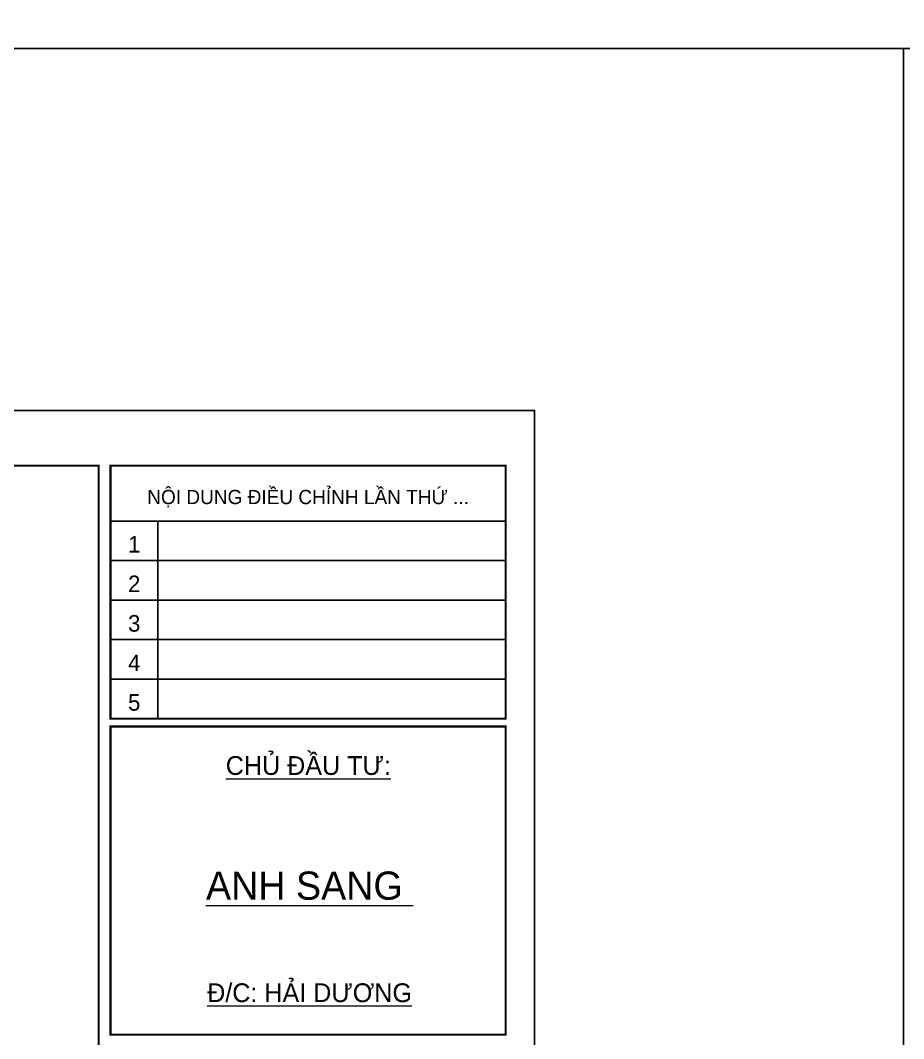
# Model space of a CAD drawing. Extents: x -2098986 to 943, y -1296280 to 73591.
# Drawn here: x -1825683 to -1818977, y -1148997 to -1141266 of the extents above; entities that cross this region are included whole.
import ezdxf
from ezdxf.enums import TextEntityAlignment as Align

# ---------------------------------------------------------------- set-up
doc = ezdxf.new("R2010")
doc.units = 0
doc.header["$LTSCALE"] = 150
doc.layers.get('Defpoints').update_dxf_attribs({"lineweight": 18})
for name, color, linetype, lineweight in [('05.Text', 253, 'Continuous', 18), ('11.Khung bo', 32, 'Continuous', 50), ('12.Khung', 36, 'Continuous', 25), ('KCVN-THAY', 7, 'Continuous', 25), ('LS-THAY', 7, 'Continuous', 20)]:
    doc.layers.add(name, color=color, linetype=linetype, lineweight=lineweight)
doc.layers.add('Tpl_Bound', color=1, linetype='Continuous', plot=False)
doc.styles.add('AVANT', font='')
doc.styles.add('VnAvantH', font='')
doc.styles.get('AVANT').set_extended_font_data('.VnAvant')
doc.styles.get('VnAvantH').set_extended_font_data('.VnAvantH')

# ---------------------------------------------------------------- blocks, each defined once
blk = doc.blocks.new('*U4')
at = {"layer": 'KCVN-THAY', "color": 140}
blk.add_lwpolyline([(214871.76, 86966.68), (215381.8, 86966.68), (215381.8, 86579.68), (214871.76, 86579.68)], close=True, dxfattribs=at)
blk = doc.blocks.new('100')
at = {"layer": '11.Khung bo', "const_width": 26.7}
for points in [[(1860913, -945240), (1860913, -916940), (1896063, -916940), (1896063, -945240)], [(1860913, -945240), (1860913, -916940), (1896063, -916940), (1896063, -945240)], [(1860913, -945240), (1860913, -916940), (1896063, -916940), (1896063, -945240)], [(1896213, -920140), (1896213, -916940), (1901213, -916940), (1901213, -920140)], [(1896213, -920140), (1896213, -916940), (1901213, -916940), (1901213, -920140)], [(1896213, -920140), (1896213, -916940), (1901213, -916940), (1901213, -920140)], [(1896213, -924140), (1901213, -924140), (1901213, -920240), (1896213, -920240)], [(1896213, -924140), (1901213, -924140), (1901213, -920240), (1896213, -920240)], [(1896213, -924140), (1901213, -924140), (1901213, -920240), (1896213, -920240)]]:
    blk.add_lwpolyline(points, close=True, dxfattribs=at)
at = {"layer": '12.Khung'}
for p, q in [((1896213, -917640), (1901213, -917640)), ((1896213, -917640), (1901213, -917640)), ((1896213, -917640), (1901213, -917640)), ((1896813, -920140), (1896813, -917640)), ((1896813, -920140), (1896813, -917640)), ((1896813, -920140), (1896813, -917640)), ((1896213, -918140), (1901213, -918140)), ((1896213, -918140), (1901213, -918140)), ((1896213, -918140), (1901213, -918140)), ((1896213, -918640), (1901213, -918640)), ((1896213, -918640), (1901213, -918640)), ((1896213, -918640), (1901213, -918640)), ((1896213, -919140), (1901213, -919140)), ((1896213, -919140), (1901213, -919140)), ((1896213, -919140), (1901213, -919140)), ((1896213, -919640), (1901213, -919640)), ((1896213, -919640), (1901213, -919640)), ((1896213, -919640), (1901213, -919640))]:
    blk.add_line(p, q, dxfattribs=at)
blk.add_lwpolyline([(1901579, -945940), (1901579, -916240), (1859580, -916240), (1859580, -945940)], close=True, dxfattribs=at)
blk.add_lwpolyline([(1901579, -945940), (1901579, -916240), (1859580, -916240), (1859580, -945940)], close=True, dxfattribs=at)
blk.add_lwpolyline([(1901579, -945940), (1901579, -916240), (1859580, -916240), (1859580, -945940)], close=True, dxfattribs=at)
at = {"layer": '05.Text', "style": 'VnAvantH'}
blk.add_text('Néi dung ®iÒu chØnh lÇn thø ...', height=180, dxfattribs=at).set_placement((1898713, -917329), align=Align.MIDDLE)
at = {"layer": '05.Text'}
for s, height, style, p in [('1', 210, 'AVANT', (1896513, -918040)), ('2', 210, 'AVANT', (1896513, -918540)), ('3', 210, 'AVANT', (1896513, -919040)), ('4', 210, 'AVANT', (1896513, -919540)), ('5', 210, 'AVANT', (1896513, -920040)), ('%%uChñ ®Çu t\xad:', 237.6, 'VnAvantH', (1898716, -920853)), ('%%Uanh sang ', 356.4, 'VnAvantH', (1898732, -922432)), ('%%U®/c: h¶i d\xad¬ng', 237.6, 'VnAvantH', (1898732, -923728))]:
    blk.add_text(s, height=height, dxfattribs=dict(at, style=style)).set_placement(p, align=Align.CENTER)

msp = doc.modelspace()

# ---------------------------------------------------------------- linework, layer by layer
at = {"layer": 'LS-THAY', "color": 140}
for points in [[(-1855203.6, -1090474.3), (-1290965.2, -1090473.8), (-1290965, -1141478.4), (-1855203.4, -1141478.9)], [(-1855203.4, -1141478.9), (-1290965, -1141478.4), (-1290965, -1180179.1), (-1855203.4, -1180179.1)]]:
    msp.add_lwpolyline(points, close=True, dxfattribs=at)
at = {"layer": 'Tpl_Bound', "color": 1}
msp.add_lwpolyline([(-1846978.5, -1162047.1), (-1846978.5, -1144227.1), (-1821778.5, -1144227.1), (-1821778.5, -1162047.1)], close=True, dxfattribs=at)

# ---------------------------------------------------------------- block references
at = {"layer": '05.Text', "xscale": 0.6000055114637588, "yscale": 0.6000055114637588, "zscale": 0.6000055114637588}
msp.add_blockref('100', (-2962736.5, -594478), dxfattribs=at)
at = {"layer": 'Defpoints', "xscale": 60, "yscale": 60, "zscale": 60}
msp.add_blockref('*U4', (-14741884.9, -6359479.5), dxfattribs=at)

doc.saveas('drawing.dxf')
